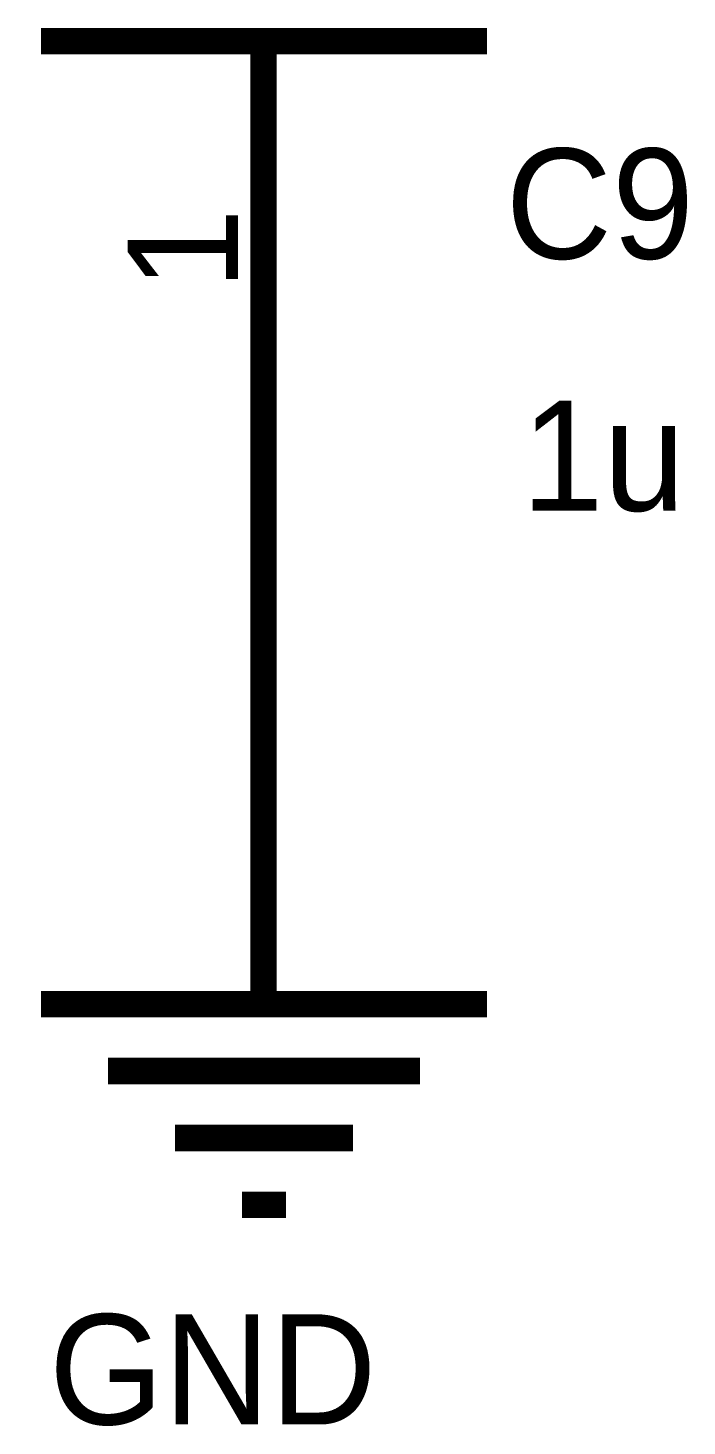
# Model space of a CAD drawing. Header units: millimetres. Extents: x 0 to 800, y 0 to 567.
# Drawn here: x 243.82 to 251.32, y 394.2 to 410.1 of the extents above; entities that cross this region are included whole.
import ezdxf

# ---------------------------------------------------------------- set-up
doc = ezdxf.new("R2010")
doc.units = ezdxf.units.MM
doc.layers.add('Sheet', color=255, linetype='Continuous')

msp = doc.modelspace()

# ---------------------------------------------------------------- linework, layer by layer
at = {"layer": 'Sheet', "const_width": 0.3}
for points in [[(243.972, 409.953), (249.046, 409.953)], [(246.503, 409.953), (246.503, 408.173)], [(246.503, 409.953), (246.503, 409.192)], [(246.503, 401.543), (246.503, 408.173)], [(246.503, 401.543), (246.503, 399)], [(243.972, 399), (249.046, 399)], [(244.734, 398.239), (248.284, 398.239)], [(245.495, 397.477), (247.523, 397.477)], [(246.257, 396.716), (246.761, 396.716)]]:
    msp.add_lwpolyline(points, dxfattribs=at)

# ---------------------------------------------------------------- texts
at = {"layer": 'Sheet'}
for s, p in [('C9', (249.258, 407.478)), ('1u', (249.438, 404.611)), ('GND', (244.062, 394.218))]:
    msp.add_text(s, height=1.2543, dxfattribs=at).set_placement(p)
msp.add_text('1', height=1.254, rotation=90, dxfattribs=at).set_placement((246.212, 407.12))

doc.saveas('drawing.dxf')
